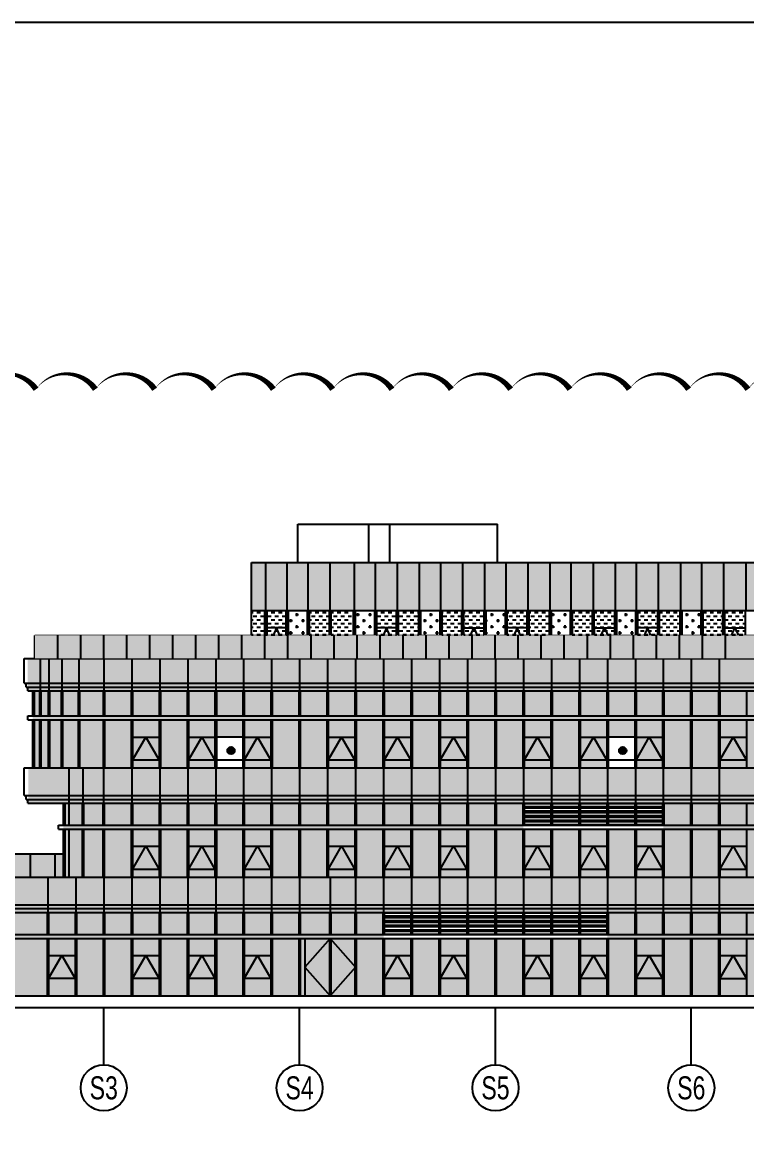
# Model space of a CAD drawing. Extents: x 1849385 to 2804940, y -773301 to -409130.
# Drawn here: x 2181552 to 2219310, y -551397 to -493541 of the extents above; entities that cross this region are included whole.
import ezdxf
from ezdxf.enums import TextEntityAlignment as Align
from ezdxf.xclip import XClip

# ---------------------------------------------------------------- set-up
doc = ezdxf.new("R2010")
doc.units = 0
doc.header["$XCLIPFRAME"] = 0
for name, color, linetype in [('#填充层', 8, 'Continuous'), ('#幕墙分格线-立面', 7, 'Continuous'), ('#标注', 1, 'Continuous'), ('#结构边线+内凹外凸边线', 5, 'Continuous'), ('C-SHET-SHBD', 4, 'Continuous'), ('dim', 7, 'Continuous'), ('消防救援', 1, 'Continuous')]:
    doc.layers.add(name, color=color, linetype=linetype)
doc.styles.add('JHZX', font='jrs.shx', dxfattribs={"width": 0.6, "bigfont": 'jhz.shx'})
doc.styles.add('XD2008', font='@1romans.shx', dxfattribs={"width": 0.7, "bigfont": '!hztxt.shx'})
pattern_1 = [(0, (-2165390.6, 544911.9), (317.5, 317.5), [158.75, -476.25]), (90, (-2165311.2, 544832.54), (-317.5, 317.5), [158.75, -476.25])]
pattern_2 = [(180, (-2165390.59, 544911.91), (-1e-14, -238.125), []), (180, (-2165469.96, 544991.29), (-1e-14, -238.125), [])]
pattern_3 = [(0, (-2342986.7, 521711.91), (190.5, 190.5), [190.5, -190.5])]

# ---------------------------------------------------------------- blocks, each defined once
blk = doc.blocks.new('*U6')
at = {"linetype": 'ByBlock'}
blk.add_line((0, -20), (0, -10.02375), dxfattribs=at)
blk.add_circle((0, -24), 4, dxfattribs=at)
at = {"color": 2, "linetype": 'ByBlock', "style": 'JHZX', "width": 0.75}
blk.add_attdef('AXES', text='', height=4, dxfattribs=at).set_placement((0, -24), align=Align.MIDDLE_CENTER)
blk = doc.blocks.new('A3文本框')
at = {"layer": 'Defpoints', "ltscale": 500}
blk.add_lwpolyline([(10, -10), (-420, -10), (-420, 297), (10, 297)], close=True, dxfattribs=at)
at = {"layer": 'C-SHET-SHBD', "style": 'XD2008', "width": 0.7}
for tag, height, p in [('子项名称', 4.5, (-37.489, 35.412)), ('图名', 4.5, (-37.489, 24.269)), ('比例', 3, (-56.3, 8.255)), ('MQJD-01', 3, (-13.245, 2.272))]:
    blk.add_attdef(tag, text='', height=height, dxfattribs=at).set_placement(p, align=Align.CENTER)
blk = doc.blocks.new('A$C1BDD5639')
at = {"layer": '消防救援', "linetype": 'ByBlock'}
h = blk.add_hatch(color=256, dxfattribs=at)
h.dxf.hatch_style = 1
edge = h.paths.add_edge_path()
edge.add_arc((-283, 16), 191, 0, 360)
blk.add_circle((-283, 16), 191, dxfattribs=at)
blk = doc.blocks.new('A$C1b7c4d9e')
at = {"layer": '#标注', "color": 6, "ltscale": 300}
blk.add_lwpolyline([(-694, 0), (694, 0), (694, -1200), (-694, -1200)], close=True, dxfattribs=at)
blk.add_lwpolyline([(-694, -1200), (0, 0), (694, -1200)], dxfattribs=at)
blk = doc.blocks.new('A$C27fe7896')
at = {"layer": '#标注', "color": 6, "ltscale": 300}
for points in [[(-596, 0), (596, 0), (596, -1200), (-596, -1200), (-596, 0)], [(-596, -1200), (0, 0), (596, -1200)]]:
    blk.add_lwpolyline(points, dxfattribs=at)
blk = doc.blocks.new('A$C46997a60')
at = {"layer": '#填充层'}
h = blk.add_hatch(dxfattribs=at)
h.set_pattern_fill('CROSS', color=8, scale=200)
h.set_pattern_definition(pattern_1)
h.paths.add_polyline_path([(30017, 19400), (31017, 19400), (31017, 20700), (30017, 20700)])
h = blk.add_hatch(dxfattribs=at)
h.set_pattern_fill('CROSS', color=8, scale=200)
h.set_pattern_definition(pattern_1)
h.paths.add_polyline_path([(33519, 19400), (34519, 19400), (34519, 20700), (33519, 20700)])
h = blk.add_hatch(dxfattribs=at)
h.set_pattern_fill('CROSS', color=8, scale=200)
h.set_pattern_definition(pattern_1)
h.paths.add_polyline_path([(36921, 19400), (37921, 19400), (37921, 20700), (36921, 20700)])
h = blk.add_hatch(dxfattribs=at)
h.set_pattern_fill('CROSS', color=8, scale=200)
h.set_pattern_definition(pattern_1)
h.paths.add_polyline_path([(40323, 19400), (41323, 19400), (41323, 20700), (40323, 20700)])
h = blk.add_hatch(dxfattribs=at)
h.set_pattern_fill('CROSS', color=8, scale=200)
h.set_pattern_definition(pattern_1)
h.paths.add_polyline_path([(43724, 19400), (44724, 19400), (44724, 20700), (43724, 20700)])
h = blk.add_hatch(dxfattribs=at)
h.set_pattern_fill('CROSS', color=8, scale=200)
h.set_pattern_definition(pattern_1)
h.paths.add_polyline_path([(47126, 19400), (48126, 19400), (48126, 20700), (47126, 20700)])
h = blk.add_hatch(dxfattribs=at)
h.set_pattern_fill('CROSS', color=8, scale=200)
h.set_pattern_definition(pattern_1)
h.paths.add_polyline_path([(50528, 19400), (51528, 19400), (51528, 20700), (50528, 20700)])
h = blk.add_hatch(dxfattribs=at)
h.set_pattern_fill('ANSI32', color=256, scale=50, angle=135)
h.set_pattern_definition(pattern_2)
h.paths.add_polyline_path([(49535, 9500), (49535, 10650), (42316, 10650), (42316, 9500)])
h = blk.add_hatch(dxfattribs=at)
h.set_pattern_fill('ANSI32', color=256, scale=50, angle=135)
h.set_pattern_definition(pattern_2)
h.paths.add_polyline_path([(35026, 4950), (35026, 3800), (46619, 3800), (46619, 4950)])
at = {"layer": '#幕墙分格线-立面'}
for p, q in [((30517, 25200), (34217, 25200)), ((30517, 23200), (30517, 25200)), ((34217, 23200), (34217, 25200)), ((34217, 25200), (40923, 25200)), ((35317, 23200), (35317, 25200)), ((40923, 23200), (40923, 25200)), ((28117, 23200), (177596, 23200)), ((28117, 19400), (28117, 23200)), ((28117, 20700), (177596, 20700)), ((28804, 19400), (28804, 20700)), ((28805, 20700), (28805, 19400)), ((28905, 20700), (28905, 19400)), ((29915, 19400), (29915, 20700)), ((29917, 20700), (29917, 19400)), ((30017, 20700), (30017, 19400)), ((31017, 20700), (31017, 19400)), ((31117, 20700), (31117, 19400)), ((32168, 19400), (32168, 20700)), ((32268, 19400), (32268, 20700)), ((33417, 19400), (33417, 20700)), ((33419, 20700), (33419, 19400)), ((33519, 20700), (33519, 19400)), ((34519, 20700), (34519, 19400)), ((34619, 20700), (34619, 19400)), ((35670, 19400), (35670, 20700)), ((35770, 19400), (35770, 20700)), ((36821, 20700), (36821, 19400)), ((36921, 20700), (36921, 19400)), ((37921, 20700), (37921, 19400)), ((38021, 20700), (38021, 19400)), ((39072, 19400), (39072, 20700)), ((39172, 19400), (39172, 20700)), ((40223, 20700), (40223, 19400)), ((40323, 20700), (40323, 19400)), ((41323, 20700), (41323, 19400)), ((41423, 20700), (41423, 19400)), ((42474, 19400), (42474, 20700)), ((42574, 19400), (42574, 20700)), ((43624, 20700), (43624, 19400)), ((43724, 20700), (43724, 19400)), ((44724, 20700), (44724, 19400)), ((44824, 20700), (44824, 19400)), ((45875, 19400), (45875, 20700)), ((45975, 19400), (45975, 20700)), ((47026, 20700), (47026, 19400)), ((47126, 20700), (47126, 19400)), ((48126, 20700), (48126, 19400)), ((48226, 20700), (48226, 19400)), ((49277, 19400), (49277, 20700)), ((49377, 19400), (49377, 20700)), ((50428, 20700), (50428, 19400)), ((50528, 20700), (50528, 19400)), ((51528, 20700), (51528, 19400)), ((51628, 20700), (51628, 19400)), ((51628, 20700), (53830, 20700)), ((52679, 19400), (52679, 20700)), ((52779, 19400), (52779, 20700)), ((53830, 20700), (53830, 19400)), ((16261, 18200), (177596, 18200)), ((16261, 16900), (16261, 18200)), ((16261, 18200), (177596, 18200)), ((16261, 16900), (177596, 16900)), ((16361, 16700), (16361, 16900)), ((16361, 16700), (177496, 16700)), ((16461, 16500), (16461, 16700)), ((16461, 16500), (177396, 16500)), ((16711, 15200), (16711, 16500)), ((16711, 15200), (16711, 16500)), ((16805, 15200), (16805, 16500)), ((17072, 15200), (17072, 16500)), ((17142, 15200), (17142, 16500)), ((17527, 15200), (17527, 16500)), ((17597, 15200), (17597, 16500)), ((18214, 15200), (18214, 16500)), ((18284, 15200), (18284, 16500)), ((19101, 15200), (19101, 16500)), ((19171, 15200), (19171, 16500)), ((20376, 16500), (20376, 15200)), ((20446, 16500), (20446, 15200)), ((21834, 16500), (21834, 15200)), ((21904, 16500), (21904, 15200)), ((23292, 16500), (23292, 15200)), ((23362, 16500), (23362, 15200)), ((24750, 16500), (24750, 15200)), ((24820, 16500), (24820, 15200)), ((26208, 16500), (26208, 15200)), ((26278, 16500), (26278, 15200)), ((27666, 16500), (27666, 15200)), ((27736, 16500), (27736, 15200)), ((29124, 16500), (29124, 15200)), ((29194, 16500), (29194, 15200)), ((30582, 16500), (30582, 15200)), ((30652, 16500), (30652, 15200)), ((32040, 16500), (32040, 15200)), ((32110, 16500), (32110, 15200)), ((33498, 16500), (33498, 15200)), ((33568, 16500), (33568, 15200)), ((34956, 16500), (34956, 15200)), ((35026, 16500), (35026, 15200)), ((36414, 16500), (36414, 15200)), ((36484, 16500), (36484, 15200)), ((37872, 16500), (37872, 15200)), ((37942, 16500), (37942, 15200)), ((39330, 16500), (39330, 15200)), ((39400, 16500), (39400, 15200)), ((40788, 16500), (40788, 15200)), ((40858, 16500), (40858, 15200)), ((42246, 16500), (42246, 15200)), ((42316, 16500), (42316, 15200)), ((43704, 16500), (43704, 15200)), ((43774, 16500), (43774, 15200)), ((45161, 16500), (45161, 15200)), ((45231, 16500), (45231, 15200)), ((46619, 16500), (46619, 15200)), ((46689, 16500), (46689, 15200)), ((48077, 16500), (48077, 15200)), ((48147, 16500), (48147, 15200)), ((49535, 16500), (49535, 15200)), ((49605, 16500), (49605, 15200)), ((50993, 16500), (50993, 15200)), ((51063, 16500), (51063, 15200)), ((52451, 16500), (52451, 15200)), ((52521, 16500), (52521, 15200)), ((53909, 16500), (53909, 15200)), ((16461, 15200), (175446, 15200)), ((16461, 15000), (16461, 15200)), ((16461, 15000), (175446, 15000)), ((16711, 12500), (16711, 15000)), ((16711, 12500), (16711, 15000)), ((16805, 12500), (16805, 15000)), ((17072, 12500), (17072, 15000)), ((17142, 12500), (17142, 15000)), ((17527, 12500), (17527, 15000)), ((17597, 12500), (17597, 15000)), ((18214, 12500), (18214, 15000)), ((18284, 12500), (18284, 15000)), ((19101, 12500), (19101, 15000)), ((19171, 12500), (19171, 15000)), ((20376, 15000), (20376, 12500)), ((20446, 15000), (20446, 12500)), ((21834, 15000), (21834, 12500)), ((21904, 15000), (21904, 12500)), ((23292, 15000), (23292, 12500)), ((23362, 15000), (23362, 12500)), ((24750, 15000), (24750, 12500)), ((24820, 15000), (24820, 12500)), ((26208, 15000), (26208, 12500)), ((26278, 15000), (26278, 12500)), ((27666, 15000), (27666, 12500)), ((27736, 15000), (27736, 12500)), ((29124, 15000), (29124, 12500)), ((29194, 15000), (29194, 12500)), ((30582, 15000), (30582, 12500)), ((30652, 15000), (30652, 12500)), ((32040, 15000), (32040, 12500)), ((32110, 15000), (32110, 12500)), ((33498, 15000), (33498, 12500)), ((33568, 15000), (33568, 12500)), ((34956, 15000), (34956, 12500)), ((35026, 15000), (35026, 12500)), ((36414, 15000), (36414, 12500)), ((36484, 15000), (36484, 12500)), ((37872, 15000), (37872, 12500)), ((37942, 15000), (37942, 12500)), ((39330, 15000), (39330, 12500)), ((39400, 15000), (39400, 12500)), ((40788, 15000), (40788, 12500)), ((40858, 15000), (40858, 12500)), ((42246, 15000), (42246, 12500)), ((42316, 15000), (42316, 12500)), ((43704, 15000), (43704, 12500)), ((43774, 15000), (43774, 12500)), ((45161, 15000), (45161, 12500)), ((45231, 15000), (45231, 12500)), ((46619, 15000), (46619, 12500)), ((46689, 15000), (46689, 12500)), ((48077, 15000), (48077, 12500)), ((48147, 15000), (48147, 12500)), ((49535, 15000), (49535, 12500)), ((49605, 15000), (49605, 12500)), ((50993, 15000), (50993, 12500)), ((51063, 15000), (51063, 12500)), ((52451, 15000), (52451, 12500)), ((52521, 15000), (52521, 12500)), ((53909, 15000), (53909, 12500)), ((16261, 11050), (16261, 12500)), ((16261, 12500), (198557, 12500)), ((18607, 10650), (18607, 12500)), ((19336, 10650), (19336, 12500)), ((20411, 10650), (20411, 12500)), ((21869, 12500), (21869, 10650)), ((23327, 12500), (23327, 10650)), ((24785, 12500), (24785, 10650)), ((26243, 12500), (26243, 10650)), ((27701, 12500), (27701, 10650)), ((29159, 12500), (29159, 10650)), ((30617, 12500), (30617, 10650)), ((32075, 12500), (32075, 10650)), ((33533, 12500), (33533, 10650)), ((34991, 12500), (34991, 10650)), ((36449, 12500), (36449, 10650)), ((37907, 12500), (37907, 10650)), ((39365, 12500), (39365, 10650)), ((40823, 12500), (40823, 10650)), ((42281, 12500), (42281, 10650)), ((43739, 12500), (43739, 10650)), ((45196, 12500), (45196, 10650)), ((46654, 12500), (46654, 10650)), ((48112, 12500), (48112, 10650)), ((49570, 12500), (49570, 10650)), ((51028, 12500), (51028, 10650)), ((52486, 12500), (52486, 10650)), ((16261, 11050), (198557, 11050)), ((16361, 10850), (16361, 11050)), ((16361, 10850), (198457, 10850)), ((16461, 10650), (16461, 10850)), ((16461, 10650), (198357, 10650)), ((18311, 9500), (18311, 10650)), ((18405, 9500), (18405, 10650)), ((18607, 9500), (18607, 10650)), ((19301, 9500), (19301, 10650)), ((19371, 9500), (19371, 10650)), ((20376, 9500), (20376, 10650)), ((20446, 9500), (20446, 10650)), ((21834, 10650), (21834, 9500)), ((21904, 10650), (21904, 9500)), ((23292, 10650), (23292, 9500)), ((23362, 10650), (23362, 9500)), ((24750, 10650), (24750, 9500)), ((24820, 10650), (24820, 9500)), ((26208, 10650), (26208, 9500)), ((26278, 10650), (26278, 9500)), ((27666, 10650), (27666, 9500)), ((27736, 10650), (27736, 9500)), ((29124, 10650), (29124, 9500)), ((29194, 10650), (29194, 9500)), ((30582, 10650), (30582, 9500)), ((30652, 10650), (30652, 9500)), ((32040, 10650), (32040, 9500)), ((32110, 10650), (32110, 9500)), ((33498, 10650), (33498, 9500)), ((33568, 10650), (33568, 9500)), ((34956, 10650), (34956, 9500)), ((35026, 10650), (35026, 9500)), ((36414, 10650), (36414, 9500)), ((36484, 10650), (36484, 9500)), ((37872, 10650), (37872, 9500)), ((37942, 10650), (37942, 9500)), ((39330, 10650), (39330, 9500)), ((39400, 10650), (39400, 9500)), ((40788, 10650), (40788, 9500)), ((40858, 10650), (40858, 9500)), ((42246, 10650), (42246, 9500)), ((42316, 10650), (42316, 9500)), ((43704, 10650), (43704, 9500)), ((43774, 10650), (43774, 9500)), ((45161, 10650), (45161, 9500)), ((45231, 10650), (45231, 9500)), ((46619, 10650), (46619, 9500)), ((46689, 10650), (46689, 9500)), ((48077, 10650), (48077, 9500)), ((48147, 10650), (48147, 9500)), ((49535, 10650), (49535, 9500)), ((49605, 10650), (49605, 9500)), ((50993, 10650), (50993, 9500)), ((51063, 10650), (51063, 9500)), ((52451, 10650), (52451, 9500)), ((52521, 10650), (52521, 9500)), ((53909, 10650), (53909, 9500)), ((18061, 9500), (198357, 9500)), ((18061, 9300), (18061, 9500)), ((18061, 9300), (198357, 9300)), ((18311, 6800), (18311, 9300)), ((18405, 6800), (18405, 9300)), ((18607, 6800), (18607, 9300)), ((19301, 6800), (19301, 9300)), ((19371, 6800), (19371, 9300)), ((20376, 6800), (20376, 9300)), ((20446, 6800), (20446, 9300)), ((21834, 9300), (21834, 6800)), ((21904, 9300), (21904, 6800)), ((23292, 9300), (23292, 6800)), ((23362, 9300), (23362, 6800)), ((24750, 9300), (24750, 6800)), ((24820, 9300), (24820, 6800)), ((26208, 9300), (26208, 6800)), ((26278, 9300), (26278, 6800)), ((27666, 9300), (27666, 6800)), ((27736, 9300), (27736, 6800)), ((29124, 9300), (29124, 6800)), ((29194, 9300), (29194, 6800)), ((30582, 9300), (30582, 6800)), ((30652, 9300), (30652, 6800)), ((32040, 9300), (32040, 6800)), ((32110, 9300), (32110, 6800)), ((33498, 9300), (33498, 6800)), ((33568, 9300), (33568, 6800)), ((34956, 9300), (34956, 6800)), ((35026, 9300), (35026, 6800)), ((36414, 9300), (36414, 6800)), ((36484, 9300), (36484, 6800)), ((37872, 9300), (37872, 6800)), ((37942, 9300), (37942, 6800)), ((39330, 9300), (39330, 6800)), ((39400, 9300), (39400, 6800)), ((40788, 9300), (40788, 6800)), ((40858, 9300), (40858, 6800)), ((42246, 9300), (42246, 6800)), ((42316, 9300), (42316, 6800)), ((43704, 9300), (43704, 6800)), ((43774, 9300), (43774, 6800)), ((45161, 9300), (45161, 6800)), ((45231, 9300), (45231, 6800)), ((46619, 9300), (46619, 6800)), ((46689, 9300), (46689, 6800)), ((48077, 9300), (48077, 6800)), ((48147, 9300), (48147, 6800)), ((49535, 9300), (49535, 6800)), ((49605, 9300), (49605, 6800)), ((50993, 9300), (50993, 6800)), ((51063, 9300), (51063, 6800)), ((52451, 9300), (52451, 6800)), ((52521, 9300), (52521, 6800)), ((53909, 9300), (53909, 6800)), ((-2890, 8000), (18311, 8000)), ((16584, 8000), (16584, 6800)), ((17860, 8000), (17860, 6800)), ((-3450, 6800), (198557, 6800)), ((17495, 6800), (17495, 4950)), ((18953, 6800), (18953, 4950)), ((20411, 6800), (20411, 4950)), ((21869, 6800), (21869, 4950)), ((23327, 6800), (23327, 4950)), ((24785, 6800), (24785, 4950)), ((26243, 6800), (26243, 4950)), ((27701, 6800), (27701, 4950)), ((29159, 6800), (29159, 4950)), ((30617, 6800), (30617, 4950)), ((32210, 6800), (32210, 4950)), ((33533, 6800), (33533, 4950)), ((34991, 6800), (34991, 4950)), ((36449, 6800), (36449, 4950)), ((37907, 6800), (37907, 4950)), ((39365, 6800), (39365, 4950)), ((40823, 6800), (40823, 4950)), ((42281, 6800), (42281, 4950)), ((43739, 6800), (43739, 4950)), ((45196, 6800), (45196, 4950)), ((46654, 6800), (46654, 4950)), ((48112, 6800), (48112, 4950)), ((49570, 6800), (49570, 4950)), ((51028, 6800), (51028, 4950)), ((52486, 6800), (52486, 4950)), ((-3450, 5350), (198557, 5350)), ((-3350, 5150), (198457, 5150)), ((-3250, 4950), (198357, 4950)), ((17460, 4950), (17460, 3800)), ((17530, 4950), (17530, 3800)), ((18918, 4950), (18918, 3800)), ((18988, 4950), (18988, 3800)), ((20376, 4950), (20376, 3800)), ((20446, 4950), (20446, 3800)), ((21834, 4950), (21834, 3800)), ((21904, 4950), (21904, 3800)), ((23292, 4950), (23292, 3800)), ((23362, 4950), (23362, 3800)), ((24750, 4950), (24750, 3800)), ((24820, 4950), (24820, 3800)), ((26208, 4950), (26208, 3800)), ((26278, 4950), (26278, 3800)), ((27666, 4950), (27666, 3800)), ((27736, 4950), (27736, 3800)), ((29124, 4950), (29124, 3800)), ((29194, 4950), (29194, 3800)), ((30582, 4950), (30582, 3800)), ((30652, 4950), (30652, 3800)), ((32175, 4950), (32175, 3800)), ((32245, 4950), (32245, 3800)), ((33498, 4950), (33498, 3800)), ((33568, 4950), (33568, 3800)), ((34956, 4950), (34956, 3800)), ((35026, 4950), (35026, 3800)), ((36414, 4950), (36414, 3800)), ((36484, 4950), (36484, 3800)), ((37872, 4950), (37872, 3800)), ((37942, 4950), (37942, 3800)), ((39330, 4950), (39330, 3800)), ((39400, 4950), (39400, 3800)), ((40788, 4950), (40788, 3800)), ((40858, 4950), (40858, 3800)), ((42246, 4950), (42246, 3800)), ((42316, 4950), (42316, 3800)), ((43704, 4950), (43704, 3800)), ((43774, 4950), (43774, 3800)), ((45161, 4950), (45161, 3800)), ((45231, 4950), (45231, 3800)), ((46619, 4950), (46619, 3800)), ((46689, 4950), (46689, 3800)), ((48077, 4950), (48077, 3800)), ((48147, 4950), (48147, 3800)), ((49535, 4950), (49535, 3800)), ((49605, 4950), (49605, 3800)), ((50993, 4950), (50993, 3800)), ((51063, 4950), (51063, 3800)), ((52451, 4950), (52451, 3800)), ((52521, 4950), (52521, 3800)), ((53909, 4950), (53909, 3800)), ((-3250, 3800), (196257, 3800)), ((-3250, 3600), (196257, 3600)), ((17460, 3600), (17460, 600)), ((17530, 3600), (17530, 600)), ((18918, 3600), (18918, 600)), ((18988, 3600), (18988, 600)), ((20376, 3600), (20376, 600)), ((20446, 3600), (20446, 600)), ((21834, 3600), (21834, 600)), ((21904, 3600), (21904, 600)), ((23292, 3600), (23292, 600)), ((23362, 3600), (23362, 600)), ((24750, 3600), (24750, 600)), ((24820, 3600), (24820, 600)), ((26208, 3600), (26208, 600)), ((26278, 3600), (26278, 600)), ((27666, 3600), (27666, 600)), ((27736, 3600), (27736, 600)), ((29124, 3600), (29124, 600)), ((29194, 3600), (29194, 600)), ((30582, 3600), (30582, 600)), ((30652, 3600), (30652, 600)), ((30887, 3600), (30887, 600)), ((32175, 3600), (32175, 600)), ((32245, 3600), (32245, 600)), ((33498, 3600), (33498, 600)), ((33568, 3600), (33568, 600)), ((34956, 3600), (34956, 600)), ((35026, 3600), (35026, 600)), ((36414, 3600), (36414, 600)), ((36484, 3600), (36484, 600)), ((37872, 3600), (37872, 600)), ((37942, 3600), (37942, 600)), ((39330, 3600), (39330, 600)), ((39400, 3600), (39400, 600)), ((40788, 3600), (40788, 600)), ((40858, 3600), (40858, 600)), ((42246, 3600), (42246, 600)), ((42316, 3600), (42316, 600)), ((43704, 3600), (43704, 600)), ((43774, 3600), (43774, 600)), ((45161, 3600), (45161, 600)), ((45231, 3600), (45231, 600)), ((46619, 3600), (46619, 600)), ((46689, 3600), (46689, 600)), ((48077, 3600), (48077, 600)), ((48147, 3600), (48147, 600)), ((49535, 3600), (49535, 600)), ((49605, 3600), (49605, 600)), ((50993, 3600), (50993, 600)), ((51063, 3600), (51063, 600)), ((52451, 3600), (52451, 600)), ((52521, 3600), (52521, 600)), ((53909, 3600), (53909, 600)), ((-3250, 600), (196257, 600))]:
    blk.add_line(p, q, dxfattribs=at)
at = {"layer": '#幕墙分格线-立面', "ltscale": 300}
for points in [[(28855, 20700), (28855, 23200)], [(29967, 20700), (29967, 23200)], [(31067, 20700), (31067, 23200)], [(32218, 20700), (32218, 23200)], [(33469, 20700), (33469, 23200)], [(34569, 20700), (34569, 23200)], [(35720, 20700), (35720, 23200)], [(36871, 20700), (36871, 23200)], [(37971, 20700), (37971, 23200)], [(39122, 20700), (39122, 23200)], [(40273, 20700), (40273, 23200)], [(41373, 20700), (41373, 23200)], [(42524, 20700), (42524, 23200)], [(43674, 20700), (43674, 23200)], [(44774, 20700), (44774, 23200)], [(45925, 20700), (45925, 23200)], [(47076, 20700), (47076, 23200)], [(48176, 20700), (48176, 23200)], [(49327, 20700), (49327, 23200)], [(50478, 20700), (50478, 23200)], [(51578, 20700), (51578, 23200)], [(52729, 20700), (52729, 23200)], [(53880, 20700), (53880, 23200)], [(-8188, 0), (200161, 0)]]:
    blk.add_lwpolyline(points, dxfattribs=at)
blk.add_lwpolyline([(16821, 19400), (177296, 19400), (177296, 18200), (16821, 18200)], close=True, dxfattribs=at)
at = {"layer": '#幕墙分格线-立面'}
for points in [[(32210, 3600), (30887, 2100), (32210, 600)], [(32210, 3600), (33533, 2100), (32210, 600)], [(52521, 1500), (53215, 2700), (53909, 1500)], [(52521, 2700), (53909, 2700)], [(52521, 1500), (53909, 1500)]]:
    blk.add_lwpolyline(points, dxfattribs=at)
for points in [[(27666, 14100), (26278, 14100)], [(48077, 14100), (46689, 14100)], [(27666, 12900), (26278, 12900)], [(48077, 12900), (46689, 12900)]]:
    blk.add_lwpolyline(points)
at = {"layer": '#幕墙分格线-立面', "color": 6, "ltscale": 300}
ref = blk.add_blockref('A$C27fe7896', (29411, 19800), dxfattribs=dict(at, xscale=-0.8489932885906041))
XClip(ref).set_block_clipping_path([(-174188.4815576477, -399.9999999998), (1524.5051176348, 900.0000000002)])
ref = blk.add_blockref('A$C27fe7896', (35144, 19800), dxfattribs=dict(at, xscale=-0.8817114093959731))
XClip(ref).set_block_clipping_path([(-161222.3738193, -399.9999999999), (7970.3402771661, 900.0000000001)])
ref = blk.add_blockref('A$C27fe7896', (39697, 19800), dxfattribs=dict(at, xscale=0.8817114093959731))
XClip(ref).set_block_clipping_path([(-13133.9648019518, -399.9999999999), (156058.7492945143, 900.0000000001)])
ref = blk.add_blockref('A$C27fe7896', (41948, 19800), dxfattribs=dict(at, xscale=-0.8817114093959731))
XClip(ref).set_block_clipping_path([(-153505.8252933901, -399.9999999999), (15686.888803076, 900.0000000001)])
ref = blk.add_blockref('A$C27fe7896', (46501, 19800), dxfattribs=dict(at, xscale=0.8817114093959731))
XClip(ref).set_block_clipping_path([(-20850.5133278631, -399.9999999999), (148342.200768603, 900.0000000001)])
ref = blk.add_blockref('A$C27fe7896', (48752, 19800), dxfattribs=dict(at, xscale=-0.8817114093959731))
XClip(ref).set_block_clipping_path([(-145789.2767674779, -399.9999999999), (23403.4373289882, 900.0000000001)])
ref = blk.add_blockref('A$C27fe7896', (53305, 19800), dxfattribs=dict(at, xscale=0.8817114093959731))
XClip(ref).set_block_clipping_path([(-28567.0618537739, -399.9999999999), (140625.6522426922, 900.0000000001)])
for p in [(22598, 14100), (25514, 14100), (28430, 14100), (32804, 14100), (35720, 14100), (38636, 14100), (43010, 14100), (45925, 14100), (48841, 14100), (53215, 14100), (22598, 8400), (25514, 8400), (28430, 8400), (32804, 8400), (35720, 8400), (38636, 8400), (43010, 8400), (45925, 8400), (48841, 8400), (53215, 8400), (18224, 2700), (22598, 2700), (25514, 2700), (28430, 2700), (35720, 2700), (38636, 2700), (43010, 2700), (45925, 2700), (48841, 2700)]:
    blk.add_blockref('A$C1b7c4d9e', p, dxfattribs=at)
at = {"layer": '消防救援', "linetype": 'ByBlock', "rotation": 270}
for p in [(27026, 13108), (47437, 13108)]:
    blk.add_blockref('A$C1BDD5639', p, dxfattribs=at)
at = {"ltscale": 300}
blk.add_wipeout([(16821, 19400), (177296, 19400), (177296, 18200), (16821, 18200)], dxfattribs=at).dxf.layer = 'dim'
at = {"layer": '#幕墙分格线-立面'}
for p, q in [((17107, 16500), (17107, 18200)), ((17562, 16500), (17562, 18200)), ((18249, 16500), (18249, 18200)), ((19136, 16500), (19136, 18200)), ((20411, 18200), (20411, 16500)), ((21869, 18200), (21869, 16500)), ((23327, 18200), (23327, 16500)), ((24785, 18200), (24785, 16500)), ((26243, 18200), (26243, 16500)), ((27701, 18200), (27701, 16500)), ((29159, 18200), (29159, 16500)), ((30617, 18200), (30617, 16500)), ((32075, 18200), (32075, 16500)), ((33533, 18200), (33533, 16500)), ((34991, 18200), (34991, 16500)), ((36449, 18200), (36449, 16500)), ((37907, 18200), (37907, 16500)), ((39365, 18200), (39365, 16500)), ((40823, 18200), (40823, 16500)), ((42281, 18200), (42281, 16500)), ((43739, 18200), (43739, 16500)), ((45196, 18200), (45196, 16500)), ((46654, 18200), (46654, 16500)), ((48112, 18200), (48112, 16500)), ((49570, 18200), (49570, 16500)), ((51028, 18200), (51028, 16500)), ((52486, 18200), (52486, 16500))]:
    blk.add_line(p, q, dxfattribs=at)
blk = doc.blocks.new('tc1VCBN')
at = {"layer": '#填充层', "ltscale": 5}
h = blk.add_hatch(dxfattribs=at)
h.set_pattern_fill('DOTS', color=256, scale=200)
h.set_pattern_definition([(0, (-2342986.7, 521711.9), (158.75, 317.5), [0, -317.5])])
h.paths.add_polyline_path([(-149479, 0), (0, 0), (0, -2500), (-149479, -2500)])
h.paths.add_polyline_path([(-200, -6700), (-161154, -6700), (-161154, -5000), (-200, -5000)])
h.paths.add_polyline_path([(-161121, -10700), (20761, -10700), (20761, -12550), (-161121, -12550)])
h.paths.add_polyline_path([(20761, -18250), (-180862, -18250), (-180862, -16400), (20761, -16400)])
at = {"layer": '#填充层'}
h = blk.add_hatch(dxfattribs=at)
h.set_pattern_fill('DASH', color=256, scale=200, style=0)
h.set_pattern_definition(pattern_3)
h.paths.add_polyline_path([(-149479, -2500), (-147640, -2500), (-147640, -3800), (-149479, -3800)])
h = blk.add_hatch(dxfattribs=at)
h.set_pattern_fill('DASH', color=256, scale=200, style=0)
h.set_pattern_definition(pattern_3)
h.paths.add_polyline_path([(-146479, -2500), (-145428, -2500), (-145428, -3800), (-146479, -3800)])
h = blk.add_hatch(dxfattribs=at)
h.set_pattern_fill('DASH', color=256, scale=200, style=0)
h.set_pattern_definition(pattern_3)
h.paths.add_polyline_path([(-145328, -2500), (-144277, -2500), (-144277, -3800), (-145328, -3800)])
h = blk.add_hatch(dxfattribs=at)
h.set_pattern_fill('DASH', color=256, scale=200, style=0)
h.set_pattern_definition(pattern_3)
h.paths.add_polyline_path([(-142977, -2500), (-141926, -2500), (-141926, -3800), (-142977, -3800)])
h = blk.add_hatch(dxfattribs=at)
h.set_pattern_fill('DASH', color=256, scale=200, style=0)
h.set_pattern_definition(pattern_3)
h.paths.add_polyline_path([(-141826, -2500), (-140775, -2500), (-140775, -3800), (-141826, -3800)])
h = blk.add_hatch(dxfattribs=at)
h.set_pattern_fill('DASH', color=256, scale=200, style=0)
h.set_pattern_definition(pattern_3)
h.paths.add_polyline_path([(-139575, -2500), (-138524, -2500), (-138524, -3800), (-139575, -3800)])
h = blk.add_hatch(dxfattribs=at)
h.set_pattern_fill('DASH', color=256, scale=200, style=0)
h.set_pattern_definition(pattern_3)
h.paths.add_polyline_path([(-138424, -2500), (-137373, -2500), (-137373, -3800), (-138424, -3800)])
h = blk.add_hatch(dxfattribs=at)
h.set_pattern_fill('DASH', color=256, scale=200, style=0)
h.set_pattern_definition(pattern_3)
h.paths.add_polyline_path([(-136173, -2500), (-135123, -2500), (-135123, -3800), (-136173, -3800)])
h = blk.add_hatch(dxfattribs=at)
h.set_pattern_fill('DASH', color=256, scale=200, style=0)
h.set_pattern_definition(pattern_3)
h.paths.add_polyline_path([(-135023, -2500), (-133972, -2500), (-133972, -3800), (-135023, -3800)])
h = blk.add_hatch(dxfattribs=at)
h.set_pattern_fill('DASH', color=256, scale=200, style=0)
h.set_pattern_definition(pattern_3)
h.paths.add_polyline_path([(-132772, -2500), (-131721, -2500), (-131721, -3800), (-132772, -3800)])
h = blk.add_hatch(dxfattribs=at)
h.set_pattern_fill('DASH', color=256, scale=200, style=0)
h.set_pattern_definition(pattern_3)
h.paths.add_polyline_path([(-131621, -2500), (-130570, -2500), (-130570, -3800), (-131621, -3800)])
h = blk.add_hatch(dxfattribs=at)
h.set_pattern_fill('DASH', color=256, scale=200, style=0)
h.set_pattern_definition(pattern_3)
h.paths.add_polyline_path([(-129370, -2500), (-128319, -2500), (-128319, -3800), (-129370, -3800)])
h = blk.add_hatch(dxfattribs=at)
h.set_pattern_fill('DASH', color=256, scale=200, style=0)
h.set_pattern_definition(pattern_3)
h.paths.add_polyline_path([(-128219, -2500), (-127168, -2500), (-127168, -3800), (-128219, -3800)])
h = blk.add_hatch(dxfattribs=at)
h.set_pattern_fill('DASH', color=256, scale=200, style=0)
h.set_pattern_definition(pattern_3)
h.paths.add_polyline_path([(-125968, -2500), (-124917, -2500), (-124917, -3800), (-125968, -3800)])
h = blk.add_hatch(dxfattribs=at)
h.set_pattern_fill('DASH', color=256, scale=200, style=0)
h.set_pattern_definition(pattern_3)
h.paths.add_polyline_path([(-124817, -2500), (-123766, -2500), (-123766, -3800), (-124817, -3800)])
at = {"layer": '#填充层', "ltscale": 5}
h = blk.add_hatch(dxfattribs=at)
h.set_pattern_fill('玻璃A', color=256, scale=200)
h.set_pattern_definition([(45, (-2342986.7, 521711.9), (-1131.3708, 1131.3708), [800, -800]), (45, (-2342986.7, 521994.8), (-1131.3708, 1131.3708), [400, -1200]), (45, (-2342703.9, 521711.9), (-1131.3708, 1131.3708), [400, -1200])])
h.paths.add_polyline_path([(-180486, -15200), (-159285, -15200), (-159285, -16400), (-180486, -16400)])
h.paths.add_polyline_path([(-160775, -3800), (-300, -3800), (-300, -5000), (-160775, -5000)])
h.paths.add_polyline_path([(20401, -9500), (-2527, -9500), (-2527, -10700), (20401, -10700)])
h = blk.add_hatch(dxfattribs=at)
h.set_pattern_fill('玻璃1', color=256, scale=200)
h.set_pattern_definition([(45, (-2342986.7, 521791.9), (-979.76716, 979.76716), [448, -1152]), (45, (-2342794.7, 521871.9), (-979.76716, 979.76716), [192, -1408]), (45, (-2342986.7, 521871.9), (-979.76716, 979.76716), [320, -1280]), (45, (-2342890.7, 521791.9), (1074.8023, -1074.8023), [400, -1200]), (45, (-2342986.7, 521711.9), (-979.76716, 979.76716), [640, -960]), (45, (-2342986.7, 521951.9), (-979.76716, 979.76716), [160, -1440])])
h.paths.add_polyline_path([(-18680, -10700), (-18680, -9100), (-17222, -9100), (-17222, -10700), (-2300, -10700), (-2300, -6700), (-113446, -6700), (-113446, -8000), (-114904, -8000), (-114904, -6700), (-160885, -6700), (-160885, -10700), (-151353, -10700), (-151353, -9100), (-149895, -9100), (-149895, -10700), (-130942, -10700), (-130942, -9100), (-129484, -9100), (-129484, -10700), (-110530, -10700), (-110530, -9100), (-109072, -9100), (-109072, -10700), (-79913, -10700), (-79913, -9100), (-78455, -9100), (-78455, -10700), (-59502, -10700), (-59502, -9100), (-58044, -9100), (-58044, -10700), (-39091, -10700), (-39091, -9100), (-37633, -9100), (-37633, -10700)])
h.paths.add_polyline_path([(-65369, -12550), (-65369, -13900), (-71166, -13900), (-71166, -12550), (-128026, -12550), (-128026, -13900), (-135316, -13900), (-135316, -12550), (-159285, -12550), (-159285, -16400), (20511, -16400), (20511, -12550)])
h.paths.add_polyline_path([(-69743, -19600), (-69743, -18250), (-130942, -18250), (-130942, -19600), (-142605, -19600), (-142605, -18250), (-180596, -18250), (-180596, -22600), (-146709, -22600), (-146709, -19600), (-144098, -19600), (-144098, -22600), (-125145, -22600), (-123617, -22600), (-116397, -22600), (-116397, -19600), (-114427, -19600), (-114427, -22600), (-72517, -22600), (-72517, -19600), (-71131, -19600), (-71131, -22600), (-17399, -22600), (-17399, -19600), (-15729, -19600), (-15729, -22600), (18411, -22600), (18411, -18250), (-66757, -18250), (-66757, -19600)])
h = blk.add_hatch(dxfattribs=at)
h.set_pattern_fill('GRASS', color=256, scale=350)
h.set_pattern_definition([(90, (-146709.15, -22600), (-698.457, 698.457), [185.2065, -1211.707]), (45, (-146709.1, -22600), (-698.457, 698.457), [185.2065, -802.561]), (135, (-146709.1, -22600), (-698.457, -698.457), [185.2065, -802.561])])
h.paths.add_polyline_path([(-71131, -19635), (-72447, -19635), (-72447, -22600), (-71131, -22600)])
h.paths.add_polyline_path([(-15729, -22600), (-17399, -22600), (-17399, -19600), (-15729, -19600)])
h.paths.add_polyline_path([(-116327, -19600), (-114497, -19600), (-114497, -22600), (-116327, -22600)])
h.paths.add_polyline_path([(-146709, -19600), (-144098, -19600), (-144098, -22600), (-146709, -22600)])
at = {"layer": '#幕墙分格线-立面', "ltscale": 300}
for points in [[(-159585, -5000), (-159585, -3800)], [(-158385, -5000), (-158385, -3800)], [(-157185, -5000), (-157185, -3800)], [(-155985, -5000), (-155985, -3800)], [(-154785, -5000), (-154785, -3800)], [(-153585, -5000), (-153585, -3800)], [(-152385, -5000), (-152385, -3800)], [(-151185, -5000), (-151185, -3800)], [(-149985, -5000), (-149985, -3800)], [(-148785, -5000), (-148785, -3800)], [(-147585, -5000), (-147585, -3800)], [(-146385, -5000), (-146385, -3800)], [(-145185, -5000), (-145185, -3800)], [(-143985, -5000), (-143985, -3800)], [(-142785, -5000), (-142785, -3800)], [(-141585, -5000), (-141585, -3800)], [(-140385, -5000), (-140385, -3800)], [(-139185, -5000), (-139185, -3800)], [(-137985, -5000), (-137985, -3800)], [(-136785, -5000), (-136785, -3800)], [(-135585, -5000), (-135585, -3800)], [(-134385, -5000), (-134385, -3800)], [(-133185, -5000), (-133185, -3800)], [(-131985, -5000), (-131985, -3800)], [(-130785, -5000), (-130785, -3800)], [(-129585, -5000), (-129585, -3800)], [(-128385, -5000), (-128385, -3800)], [(-127185, -5000), (-127185, -3800)], [(-125985, -5000), (-125985, -3800)], [(-124785, -5000), (-124785, -3800)]]:
    blk.add_lwpolyline(points, dxfattribs=at)

msp = doc.modelspace()

# ---------------------------------------------------------------- hatches: boundary and pattern name
at = {"layer": '#填充层', "ltscale": 300}
h = msp.add_hatch(color=252, dxfattribs=at)
h.dxf.hatch_style = 1
h.paths.add_polyline_path([(2194584.6, -541111.9), (2195972.5, -541111.9), (2195972.5, -539961.9), (2194584.6, -539961.9)])
h.paths.add_polyline_path([(2195972.5, -541311.9), (2194584.6, -541311.9), (2194584.6, -544311.9), (2195972.5, -544311.9)])

# ---------------------------------------------------------------- linework, layer by layer
at = {"layer": 'Defpoints', "color": 3}
msp.add_lwpolyline([(2179183.2, -512679.1, 0, 309.1, -0.5205671), (2182274.4, -512679.1, 0, 309.1, -0.5205671), (2185365.6, -512679.1, 0, 309.1, -0.5205671), (2188456.8, -512679.1, 0, 309.1, -0.5205671), (2191548.1, -512679.1, 0, 309.1, -0.5205671), (2194639.3, -512679.1, 0, 309.1, -0.5205671), (2197730.5, -512679.1, 0, 309.1, -0.5205671), (2200821.7, -512679.1, 0, 309.1, -0.5205671), (2203913, -512679.1, 0, 309.1, -0.5205671), (2207004.2, -512679.1, 0, 309.1, -0.5205671), (2210095.4, -512679.1, 0, 309.1, -0.5205671), (2213186.6, -512679.1, 0, 309.1, -0.5205671), (2216277.9, -512679.1, 0, 309.1, -0.5205671), (2219369.1, -512679.1, 0, 309.1, -0.5205671), (2222460.3, -512679.1, 0, 309.1, -0.5205671)], format="xyseb", dxfattribs=at)

# ---------------------------------------------------------------- block references
at = {"layer": '#标注', "linetype": 'ByBlock', "xscale": 300, "yscale": 300, "zscale": 300}
for p, values in [((2185801.9, -541904.8), {'AXES': 'S3'}), ((2196007.5, -541904.8), {'AXES': 'S4'}), ((2206213.2, -541904.8), {'AXES': 'S5'}), ((2216418.9, -541904.8), {'AXES': 'S6'})]:
    msp.add_blockref('*U6', p, dxfattribs=at).add_auto_attribs(values)
at = {"layer": 'dim', "color": 0, "xscale": 700, "yscale": 700, "zscale": 700}
msp.add_blockref('A3文本框', (2421822.4, -701441.4), dxfattribs=at)

# ---------------------------------------------------------------- next in the draw order: block references
at = {"ltscale": 300}
msp.add_blockref('A$C46997a60', (2165390.6, -544911.9), dxfattribs=at)

# ---------------------------------------------------------------- next in the draw order: linework, layer by layer
at = {"layer": '#结构边线+内凹外凸边线', "ltscale": 300, "const_width": 20}
msp.add_lwpolyline([(2193507.5, -521711.9), (2342986.7, -521711.9), (2342986.7, -524211.9), (2193507.5, -524211.9)], close=True, dxfattribs=at)
for points in [[(2342986.7, -526711.9), (2342986.7, -528011.9), (2342886.7, -528011.9), (2342886.7, -528211.9), (2342786.7, -528211.9), (2342786.7, -528411.9), (2181851.9, -528411.9), (2181851.9, -528211.9), (2181751.9, -528211.9), (2181751.9, -528011.9), (2181651.9, -528011.9), (2181651.9, -526711.9), (2342986.7, -526711.9)], [(2363948, -532411.9), (2363948, -533861.9), (2363848, -533861.9), (2363848, -534061.9), (2363748, -534061.9), (2363748, -534261.9), (2181851.9, -534261.9), (2181851.9, -534061.9), (2181751.9, -534061.9), (2181751.9, -533861.9), (2181651.9, -533861.9), (2181651.9, -532411.9), (2363948, -532411.9)], [(2363948, -538111.9), (2363948, -539561.9), (2363848, -539561.9), (2363848, -539761.9), (2363748, -539761.9), (2363748, -539961.9), (2162140.6, -539961.9), (2162140.6, -539761.9), (2162040.6, -539761.9), (2162040.6, -539561.9), (2161940.6, -539561.9), (2161940.6, -538111.9), (2363948, -538111.9)]]:
    msp.add_lwpolyline(points, dxfattribs=at)

# ---------------------------------------------------------------- next in the draw order: block references
at = {"layer": '#填充层', "ltscale": 5}
msp.add_blockref('tc1VCBN', (2342986.7, -521711.9), dxfattribs=at)

doc.saveas('drawing.dxf')
